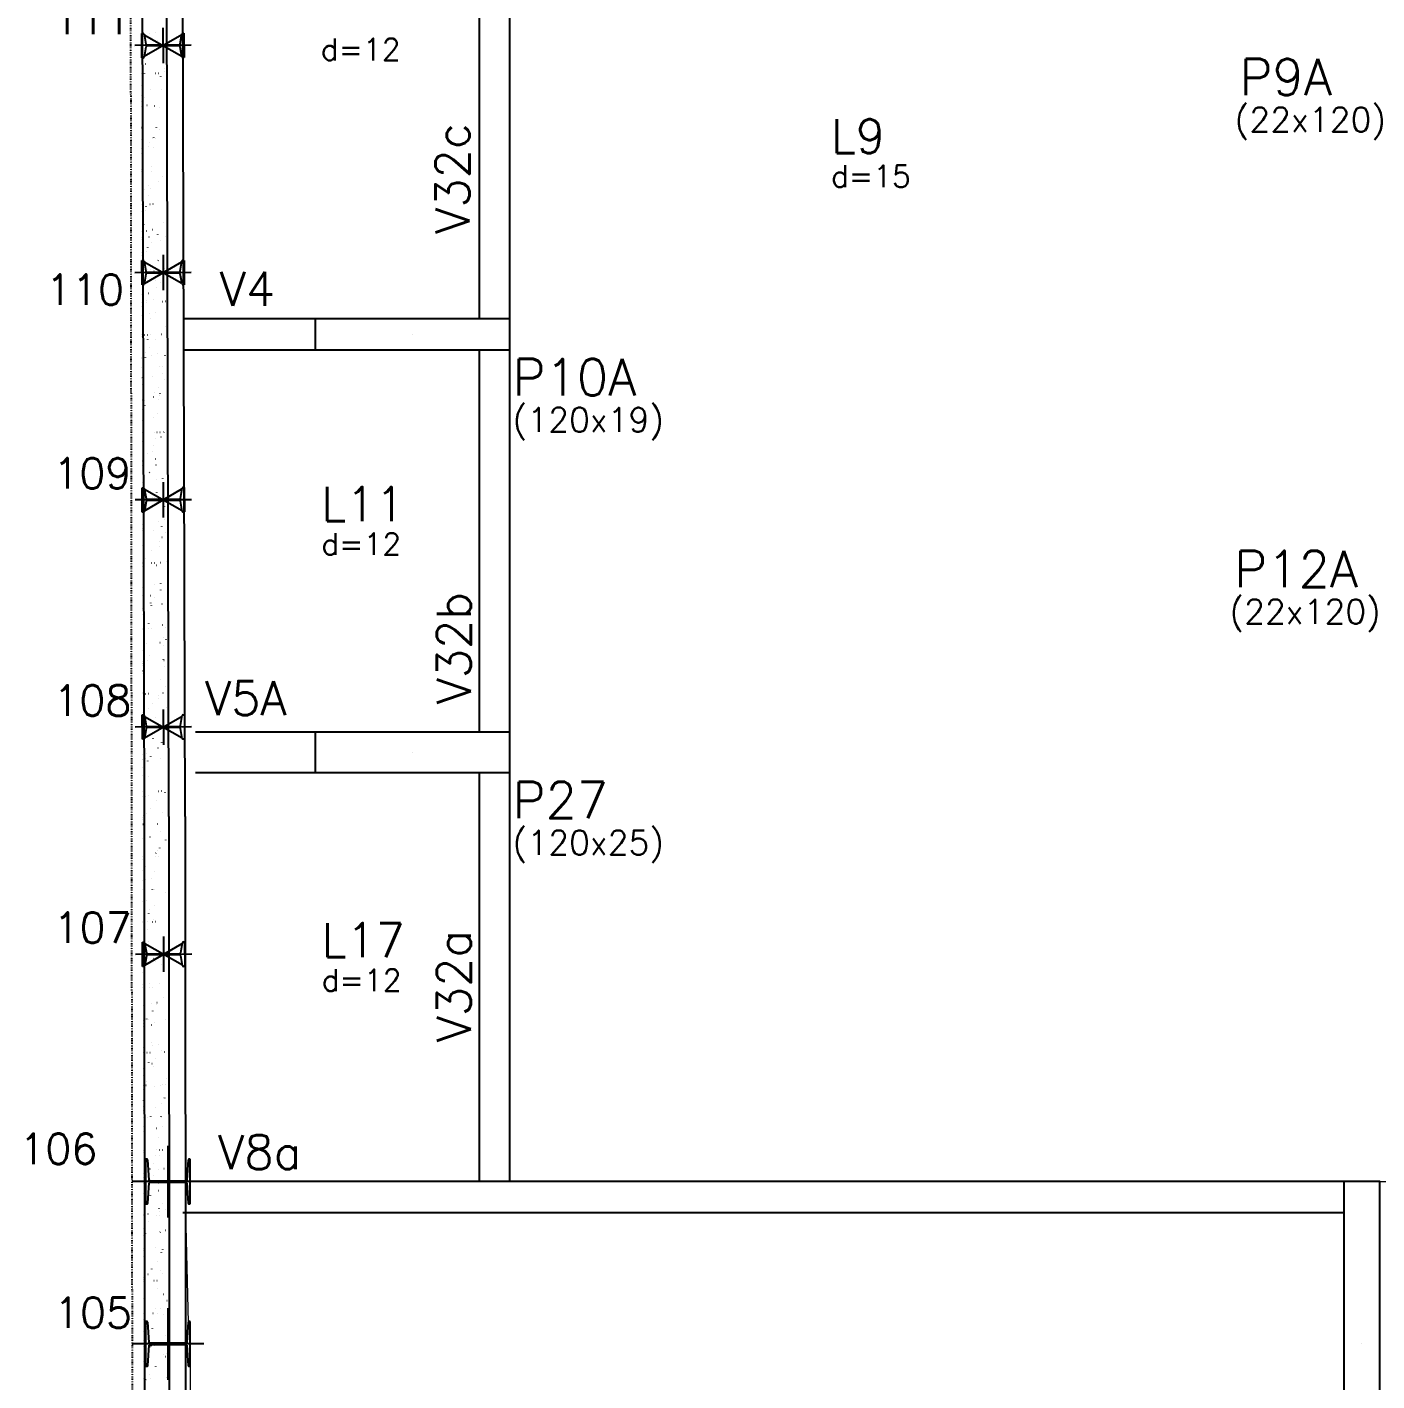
# Model space of a CAD drawing. Extents: x -40810 to 33675, y -2018 to 21213.
# Drawn here: x 19129 to 19961, y 2615 to 3449 of the extents above; entities that cross this region are included whole.
import ezdxf

# ---------------------------------------------------------------- set-up
doc = ezdxf.new("R2010")
doc.units = 0
doc.linetypes.add('ESTILO_TQS_0003', pattern=[1.5, 0.5, -0.4, 0.1, -0.5])
doc.layers.get('0').update_dxf_attribs({"color": 1, "lineweight": 9})
for name, color, linetype in [('1', 5, 'Continuous'), ('10', 7, 'Continuous'), ('12', 3, 'Continuous'), ('13', 7, 'Continuous'), ('19', 5, 'Continuous'), ('24', 5, 'ESTILO_TQS_0003'), ('242', 3, 'Continuous'), ('3', 2, 'Continuous'), ('49', 20, 'Continuous'), ('51', 6, 'Continuous'), ('52', 21, 'Continuous'), ('8', 5, 'Continuous'), ('9', 3, 'Continuous')]:
    doc.layers.add(name, color=color, linetype=linetype)
doc.styles.get("Standard").update_dxf_attribs({"font": 'romans.shx', "width": 0.8})

# ---------------------------------------------------------------- blocks, each defined once
blk = doc.blocks.new('_H9EFD498501-010')
for p, q in [((193.055769, 3987.507344), (193.065558, 3987.581702)), ((196.75572, 3988.248421), (196.801377, 3988.307922)), ((187.945816, 3982.586301), (187.945816, 3982.586301)), ((187.948227, 3981.100839), (187.948227, 3981.100839)), ((187.948227, 3981.100839), (187.948227, 3981.100839)), ((187.948227, 3981.100839), (187.948227, 3981.100839)), ((188.982537, 3982.631566), (189.057466, 3982.634837)), ((194.358722, 3985.124592), (194.404379, 3985.184094)), ((197.824114, 3983.017597), (197.899042, 3983.020869)), ((187.955242, 3976.779414), (187.955242, 3976.779414)), ((188.103698, 3976.972886), (188.149356, 3977.032388)), ((191.464981, 3975.424109), (191.47477, 3975.498468)), ((187.969144, 3968.214918), (187.969144, 3968.214918)), ((187.978448, 3962.483591), (187.978448, 3962.483591)), ((187.978448, 3962.483591), (187.978448, 3962.483591)), ((187.978448, 3962.483591), (187.978448, 3962.483591)), ((189.800772, 3962.783187), (189.810561, 3962.857546)), ((190.26811, 3968.724587), (190.341333, 3968.74082)), ((196.651661, 3962.862272), (196.726589, 3962.865544)), ((198.524876, 3962.944058), (198.599805, 3962.94733)), ((202.01758, 3965.539656), (202.027369, 3965.614014)), ((202.336752, 3963.896073), (202.382409, 3963.955574)), ((187.990061, 3955.328998), (187.990061, 3955.328998)), ((187.990061, 3955.328998), (187.990061, 3955.328998)), ((187.990061, 3955.328998), (187.990061, 3955.328998)), ((199.939753, 3960.772244), (199.985411, 3960.831746)), ((188.000162, 3949.106199), (188.000162, 3949.106199)), ((188.000162, 3949.106199), (188.000162, 3949.106199)), ((188.000162, 3949.106199), (188.000162, 3949.106199)), ((188.312773, 3951.480716), (188.322563, 3951.555074)), ((189.940847, 3947.741415), (189.986504, 3947.800917)), ((193.68473, 3952.620538), (193.730387, 3952.68004)), ((200.353371, 3952.898734), (200.36316, 3952.973092)), ((188.00647, 3945.220486), (188.00647, 3945.220486)), ((188.00647, 3945.220486), (188.00647, 3945.220486)), ((188.00647, 3945.220486), (188.00647, 3945.220486)), ((188.010978, 3942.443077), (188.010978, 3942.443077)), ((188.011079, 3942.380881), (188.011079, 3942.380881)), ((188.011079, 3942.380881), (188.011079, 3942.380881)), ((191.345995, 3943.182433), (191.419217, 3943.198666)), ((196.078637, 3942.733119), (196.153565, 3942.73639)), ((198.865372, 3941.596263), (198.875162, 3941.670621)), ((188.031895, 3929.557157), (188.031895, 3929.557157)), ((188.031895, 3929.557157), (188.031895, 3929.557157)), ((188.040771, 3929.559125), (188.113993, 3929.575358)), ((197.274584, 3929.513028), (197.284374, 3929.587387)), ((188.04371, 3922.278171), (188.04371, 3922.278171)), ((188.04371, 3922.278171), (188.04371, 3922.278171)), ((188.04371, 3922.278171), (188.04371, 3922.278171)), ((194.906184, 3922.577794), (194.981112, 3922.581065)), ((195.521878, 3923.389067), (195.567535, 3923.448569)), ((196.779399, 3922.65958), (196.854328, 3922.662851)), ((199.265761, 3928.268191), (199.311418, 3928.327692)), ((188.052812, 3916.671236), (188.052812, 3916.671236)), ((188.052812, 3916.671236), (188.052812, 3916.671236)), ((188.052812, 3916.671236), (188.052812, 3916.671236)), ((188.057697, 3913.661557), (188.057697, 3913.661557)), ((188.057697, 3913.661557), (188.057697, 3913.661557)), ((188.762769, 3916.82863), (188.835991, 3916.844863)), ((192.423879, 3917.640278), (192.497101, 3917.656511)), ((193.12488, 3920.265239), (193.170537, 3920.32474)), ((195.610375, 3916.872106), (195.620165, 3916.946465)), ((189.118655, 3904.01697), (189.191878, 3904.033203)), ((194.122377, 3905.569635), (194.132166, 3905.643993)), ((188.073729, 3903.785316), (188.073729, 3903.785316)), ((188.073729, 3903.785316), (188.073729, 3903.785316)), ((188.076342, 3902.175462), (188.076342, 3902.175462)), ((188.076342, 3902.175462), (188.076342, 3902.175462)), ((194.33316, 3902.44864), (194.408088, 3902.451912)), ((198.705912, 3895.912891), (198.751569, 3895.972392)), ((201.10291, 3899.03672), (201.148567, 3899.096221)), ((188.094645, 3890.899395), (188.094645, 3890.899395)), ((188.094645, 3890.899395), (188.094645, 3890.899395)), ((188.094645, 3890.899395), (188.094645, 3890.899395)), ((189.840653, 3891.286476), (189.913875, 3891.302709)), ((192.450888, 3887.761185), (192.496545, 3887.820687)), ((192.531589, 3893.486401), (192.541378, 3893.560759)), ((193.501763, 3892.098124), (193.574985, 3892.114357)), ((188.108925, 3882.102629), (188.108925, 3882.102629)), ((188.108925, 3882.102629), (188.108925, 3882.102629)), ((188.108925, 3882.102629), (188.108925, 3882.102629)), ((188.108973, 3882.072752), (188.108973, 3882.072752)), ((188.108973, 3882.072752), (188.108973, 3882.072752)), ((188.108973, 3882.072752), (188.108973, 3882.072752)), ((188.707005, 3882.882062), (188.752662, 3882.941564)), ((190.86738, 3880.845479), (190.877169, 3880.919837)), ((193.160707, 3882.293315), (193.235635, 3882.296586)), ((195.033922, 3882.375101), (195.108851, 3882.378373)), ((188.115562, 3878.013475), (188.115562, 3878.013475)), ((188.115562, 3878.013475), (188.115562, 3878.013475)), ((190.196539, 3878.474816), (190.269762, 3878.491049)), ((201.419979, 3870.961025), (201.429768, 3871.035384)), ((188.136479, 3865.127554), (188.136479, 3865.127554)), ((188.136479, 3865.127554), (188.136479, 3865.127554)), ((188.136479, 3865.127554), (188.136479, 3865.127554)), ((189.379381, 3869.543007), (189.389171, 3869.617366)), ((190.918537, 3865.744321), (190.991759, 3865.760554)), ((194.579647, 3866.55597), (194.652869, 3866.572203)), ((198.031919, 3863.408837), (198.077576, 3863.468339)), ((202.703046, 3862.605808), (202.777975, 3862.609079)), ((188.141605, 3861.970042), (188.141605, 3861.970042)), ((188.141605, 3861.970042), (188.141605, 3861.970042)), ((188.144537, 3860.163435), (188.144537, 3860.163435)), ((188.144537, 3860.163435), (188.144537, 3860.163435)), ((188.144537, 3860.163435), (188.144537, 3860.163435)), ((191.891038, 3855.405885), (191.936695, 3855.465387)), ((192.587683, 3862.164162), (192.662611, 3862.167433)), ((194.288036, 3858.529714), (194.333694, 3858.589216)), ((199.93198, 3859.658554), (199.94177, 3859.732912)), ((188.157396, 3852.241634), (188.157396, 3852.241634)), ((188.157396, 3852.241634), (188.157396, 3852.241634)), ((188.160152, 3850.5437), (188.160152, 3850.5437)), ((188.160152, 3850.5437), (188.160152, 3850.5437)), ((191.274424, 3852.932662), (191.347646, 3852.948895)), ((198.341192, 3847.57532), (198.350982, 3847.649678)), ((188.174236, 3841.867332), (188.174236, 3841.867332)), ((188.174236, 3841.867332), (188.174236, 3841.867332)), ((188.174236, 3841.867332), (188.174236, 3841.867332)), ((188.178313, 3839.355713), (188.178313, 3839.355713)), ((188.178313, 3839.355713), (188.178313, 3839.355713)), ((188.178313, 3839.355713), (188.178313, 3839.355713)), ((191.41523, 3842.008836), (191.490158, 3842.012108)), ((191.996421, 3840.202167), (192.069643, 3840.2184)), ((193.288445, 3842.090623), (193.363374, 3842.093894)), ((195.657531, 3841.013816), (195.730753, 3841.030049)), ((202.130022, 3842.476654), (202.204951, 3842.479926)), ((196.676983, 3834.934398), (196.686773, 3835.008756)), ((197.47207, 3831.053537), (197.517727, 3831.113039)), ((199.869068, 3834.177366), (199.914725, 3834.236868)), ((188.19923, 3826.469792), (188.19923, 3826.469792)), ((188.19923, 3826.469792), (188.19923, 3826.469792)), ((188.206867, 3821.764622), (188.206867, 3821.764622)), ((188.206867, 3821.764622), (188.206867, 3821.764622)), ((190.842206, 3821.879683), (190.917134, 3821.882954)), ((191.217046, 3822.901832), (191.262703, 3822.961333)), ((192.352308, 3827.390508), (192.42553, 3827.406741)), ((195.188985, 3823.631926), (195.198774, 3823.706285)), ((200.957569, 3822.321329), (201.032498, 3822.324601)), ((202.830784, 3822.403116), (202.905713, 3822.406387)), ((188.21138, 3818.984771), (188.21138, 3818.984771)), ((188.220147, 3813.583872), (188.220147, 3813.583872)), ((188.220147, 3813.583872), (188.220147, 3813.583872)), ((188.220147, 3813.583872), (188.220147, 3813.583872)), ((193.074305, 3814.660013), (193.147528, 3814.676246)), ((196.735415, 3815.471662), (196.808638, 3815.487895)), ((193.598197, 3811.548692), (193.607986, 3811.62305)), ((203.053101, 3806.701189), (203.05687, 3806.706102)), ((188.239499, 3801.661912), (188.239499, 3801.661912)), ((188.239499, 3801.661912), (188.239499, 3801.661912)), ((188.239499, 3801.661912), (188.239499, 3801.661912)), ((188.241063, 3800.697951), (188.241063, 3800.697951)), ((188.241063, 3800.697951), (188.241063, 3800.697951)), ((189.669753, 3801.724358), (189.744681, 3801.727629)), ((191.542968, 3801.806144), (191.617897, 3801.809416)), ((191.933988, 3798.90777), (191.943777, 3798.982128)), ((193.430192, 3801.848353), (193.503414, 3801.864586)), ((196.798077, 3798.549484), (196.843734, 3798.608985)), ((200.384545, 3802.192176), (200.459474, 3802.195447)), ((188.26198, 3787.812031), (188.26198, 3787.812031)), ((188.26198, 3787.812031), (188.26198, 3787.812031)), ((188.26198, 3787.812031), (188.26198, 3787.812031)), ((188.262607, 3787.425843), (188.262607, 3787.425843)), ((188.262607, 3787.425843), (188.262607, 3787.425843)), ((190.445989, 3787.605299), (190.455779, 3787.679657)), ((190.657196, 3790.546532), (190.702853, 3790.606034)), ((193.054194, 3793.670361), (193.099852, 3793.729862)), ((194.15219, 3789.117859), (194.225412, 3789.134092)), ((197.8133, 3789.929507), (197.886522, 3789.94574)), ((202.486587, 3789.023317), (202.496376, 3789.097675)), ((188.27213, 3781.559202), (188.27213, 3781.559202)), ((188.27213, 3781.559202), (188.27213, 3781.559202)), ((189.096729, 3781.595204), (189.171657, 3781.598476)), ((199.212092, 3782.036851), (199.287021, 3782.040122)), ((201.085307, 3782.118637), (201.160236, 3782.121909)), ((188.282897, 3774.92611), (188.282897, 3774.92611)), ((188.282897, 3774.92611), (188.282897, 3774.92611)), ((188.288912, 3771.220671), (188.288912, 3771.220671)), ((188.288912, 3771.220671), (188.288912, 3771.220671)), ((188.855201, 3775.522064), (188.864991, 3775.596423)), ((194.508076, 3776.306199), (194.581298, 3776.322432)), ((200.998588, 3777.720845), (201.008377, 3777.795204)), ((202.379109, 3774.197136), (202.424766, 3774.256637)), ((195.230074, 3763.575705), (195.303296, 3763.591938)), ((196.238228, 3766.194184), (196.283885, 3766.253686)), ((198.635226, 3769.318013), (198.680883, 3769.377514)), ((198.891184, 3764.387353), (198.964406, 3764.403586)), ((199.4078, 3765.637611), (199.417589, 3765.711969)), ((188.303814, 3762.04019), (188.303814, 3762.04019)), ((188.303814, 3762.04019), (188.303814, 3762.04019)), ((188.303814, 3762.04019), (188.303814, 3762.04019)), ((188.304762, 3761.456492), (188.304762, 3761.456492)), ((188.313835, 3755.866914), (188.313835, 3755.866914)), ((189.797491, 3761.521666), (189.87242, 3761.524937)), ((189.983204, 3758.042478), (190.028861, 3758.10198)), ((198.639068, 3761.907697), (198.713996, 3761.910969)), ((188.324731, 3749.154269), (188.324731, 3749.154269)), ((188.324731, 3749.154269), (188.324731, 3749.154269)), ((195.58596, 3750.764045), (195.659182, 3750.780278)), ((197.743591, 3752.996689), (197.753381, 3753.071047)), ((188.337393, 3741.353782), (188.337393, 3741.353782)), ((188.337393, 3741.353782), (188.337393, 3741.353782)), ((188.337393, 3741.353782), (188.337393, 3741.353782)), ((196.255592, 3741.694218), (196.265382, 3741.768576)), ((196.307958, 3738.03355), (196.38118, 3738.049783)), ((197.466615, 3741.752372), (197.541543, 3741.755644)), ((199.33983, 3741.834159), (199.414759, 3741.83743)), ((199.969068, 3738.845199), (200.04229, 3738.861432)), ((201.819259, 3741.841836), (201.864916, 3741.901338)), ((188.345648, 3736.268349), (188.345648, 3736.268349)), ((188.345648, 3736.268349), (188.345648, 3736.268349)), ((188.345648, 3736.268349), (188.345648, 3736.268349)), ((191.820353, 3728.811007), (191.86601, 3728.870509)), ((194.664804, 3729.610983), (194.674594, 3729.685342)), ((195.564235, 3733.690131), (195.609892, 3733.749632)), ((188.365062, 3724.307986), (188.365062, 3724.307986)), ((188.365062, 3724.307986), (188.365062, 3724.307986)), ((188.366565, 3723.382428), (188.366565, 3723.382428)), ((188.366565, 3723.382428), (188.366565, 3723.382428)), ((188.370024, 3721.251072), (188.370024, 3721.251072)), ((188.370024, 3721.251072), (188.370024, 3721.251072)), ((189.423354, 3725.687179), (189.469012, 3725.74668)), ((196.663844, 3725.221891), (196.737067, 3725.238124)), ((196.893591, 3721.623219), (196.968519, 3721.62649)), ((193.000596, 3716.970061), (193.010385, 3717.04442)), ((197.385842, 3712.491396), (197.459064, 3712.507629)), ((201.046952, 3713.303045), (201.120174, 3713.319278)), ((188.387482, 3710.496508), (188.387482, 3710.496508)), ((188.387482, 3710.496508), (188.387482, 3710.496508)), ((188.387482, 3710.496508), (188.387482, 3710.496508)), ((191.512597, 3705.66759), (191.522386, 3705.741948)), ((197.401384, 3704.458659), (197.447041, 3704.518161)), ((201.145267, 3709.337783), (201.190924, 3709.397284)), ((188.402656, 3701.148362), (188.402656, 3701.148362)), ((188.402656, 3701.148362), (188.402656, 3701.148362)), ((188.402656, 3701.148362), (188.402656, 3701.148362)), ((188.408398, 3697.610587), (188.408398, 3697.610587)), ((188.408398, 3697.610587), (188.408398, 3697.610587)), ((195.004386, 3701.334831), (195.050043, 3701.394332)), ((195.721138, 3701.467894), (195.796066, 3701.471165)), ((197.594353, 3701.54968), (197.669282, 3701.552952)), ((197.741729, 3699.679737), (197.814951, 3699.69597)), ((202.065196, 3695.783136), (202.074985, 3695.857495)), ((188.41629, 3692.749057), (188.41629, 3692.749057)), ((188.749362, 3693.183125), (188.795019, 3693.242627)), ((189.921809, 3693.584356), (189.931598, 3693.658714)), ((202.124836, 3687.760891), (202.198058, 3687.777123)), ((188.429315, 3684.724667), (188.429315, 3684.724667)), ((188.429315, 3684.724667), (188.429315, 3684.724667)), ((188.429315, 3684.724667), (188.429315, 3684.724667)), ((188.433287, 3682.277908), (188.433287, 3682.277908)), ((188.433287, 3682.277908), (188.433287, 3682.277908)), ((188.435287, 3681.045652), (188.435287, 3681.045652)), ((188.435287, 3681.045652), (188.435287, 3681.045652)), ((195.148114, 3681.33874), (195.223042, 3681.342012)), ((198.463726, 3686.949242), (198.536948, 3686.965475)), ((200.474408, 3683.699902), (200.484197, 3683.774261)), ((202.982415, 3680.106312), (203.028072, 3680.165813)), ((188.450232, 3671.838746), (188.450232, 3671.838746)), ((188.450232, 3671.838746), (188.450232, 3671.838746)), ((198.810199, 3671.05898), (198.819988, 3671.133339)), ((198.819613, 3674.137582), (198.892835, 3674.153815)), ((200.585417, 3676.982483), (200.631074, 3677.041984)), ((190.586511, 3663.951654), (190.632168, 3664.011156)), ((194.330393, 3668.830777), (194.37605, 3668.890279)), ((203.20272, 3662.218736), (203.25298, 3662.229879)), ((188.467517, 3661.190128), (188.467517, 3661.190128)), ((188.467517, 3661.190128), (188.467517, 3661.190128)), ((188.467517, 3661.190128), (188.467517, 3661.190128)), ((188.467919, 3660.942942), (188.467919, 3660.942942)), ((188.467919, 3660.942942), (188.467919, 3660.942942)), ((188.467919, 3660.942942), (188.467919, 3660.942942)), ((188.471149, 3658.952826), (188.471149, 3658.952826)), ((188.471149, 3658.952826), (188.471149, 3658.952826)), ((188.471149, 3658.952826), (188.471149, 3658.952826)), ((193.975661, 3661.183415), (194.050589, 3661.186687)), ((195.848876, 3661.265202), (195.923805, 3661.268473)), ((197.3222, 3659.756509), (197.33199, 3659.830867)), ((199.54161, 3661.407088), (199.614832, 3661.423321)), ((188.492066, 3646.066905), (188.492066, 3646.066905)), ((188.492066, 3646.066905), (188.492066, 3646.066905)), ((195.731412, 3647.673275), (195.741202, 3647.747633)), ((199.897497, 3648.595428), (199.970719, 3648.611661)), ((188.50055, 3640.840232), (188.50055, 3640.840232)), ((188.50055, 3640.840232), (188.50055, 3640.840232)), ((193.402637, 3641.054262), (193.477565, 3641.057533)), ((196.167542, 3639.599306), (196.213199, 3639.658808)), ((199.911425, 3644.478429), (199.957082, 3644.537931)), ((188.512983, 3633.180984), (188.512983, 3633.180984)), ((188.512983, 3633.180984), (188.512983, 3633.180984)), ((188.512983, 3633.180984), (188.512983, 3633.180984)), ((188.518745, 3629.6312), (188.518745, 3629.6312)), ((188.518745, 3629.6312), (188.518745, 3629.6312)), ((193.770544, 3636.475477), (193.816201, 3636.534979)), ((194.067203, 3635.032353), (194.076993, 3635.106711)), ((200.619494, 3635.864934), (200.692717, 3635.881167)), ((188.533181, 3620.737522), (188.533181, 3620.737522)), ((188.533181, 3620.737522), (188.533181, 3620.737522)), ((188.533181, 3620.737522), (188.533181, 3620.737522)), ((192.230184, 3620.898937), (192.305112, 3620.902208)), ((192.579205, 3623.729881), (192.588994, 3623.80424)), ((194.103399, 3620.980723), (194.178328, 3620.983994)), ((200.975381, 3623.053274), (201.048603, 3623.069507)), ((202.944976, 3621.366755), (203.019905, 3621.370026)), ((188.5339, 3620.295064), (188.5339, 3620.295064)), ((188.5339, 3620.295064), (188.5339, 3620.295064)), ((199.351575, 3612.123129), (199.397232, 3612.182631)), ((201.748573, 3615.246958), (201.79423, 3615.30646)), ((203.131804, 3613.845428), (203.141593, 3613.919786)), ((188.554816, 3607.409143), (188.554816, 3607.409143)), ((188.554816, 3607.409143), (188.554816, 3607.409143)), ((188.554816, 3607.409143), (188.554816, 3607.409143)), ((190.988417, 3611.646647), (190.998206, 3611.721005)), ((193.096551, 3603.971424), (193.142209, 3604.030925)), ((201.697379, 3610.322779), (201.770601, 3610.339012)), ((188.565813, 3600.634812), (188.565813, 3600.634812)), ((188.565813, 3600.634812), (188.565813, 3600.634812)), ((188.569972, 3598.072271), (188.569972, 3598.072271)), ((188.569972, 3598.072271), (188.569972, 3598.072271)), ((188.569972, 3598.072271), (188.569972, 3598.072271)), ((189.324208, 3599.005725), (189.333997, 3599.080083)), ((189.352669, 3599.092301), (189.398326, 3599.151802)), ((191.65716, 3600.769783), (191.732088, 3600.773055)), ((201.541016, 3601.762194), (201.550805, 3601.836552)), ((201.772523, 3601.211429), (201.847452, 3601.214701)), ((202.053265, 3597.51112), (202.126487, 3597.527353)), ((188.575733, 3594.523223), (188.575733, 3594.523223)), ((188.577662, 3593.335144), (188.577662, 3593.335144)), ((188.873269, 3594.589185), (188.946491, 3594.605418)), ((199.876807, 3589.121272), (199.886596, 3589.19563)), ((188.59665, 3581.637302), (188.59665, 3581.637302)), ((188.59665, 3581.637302), (188.59665, 3581.637302)), ((188.59665, 3581.637302), (188.59665, 3581.637302)), ((188.598444, 3580.532102), (188.598444, 3580.532102)), ((188.598444, 3580.532102), (188.598444, 3580.532102)), ((188.598444, 3580.532102), (188.598444, 3580.532102)), ((190.484707, 3580.614458), (190.559635, 3580.61773)), ((192.357922, 3580.696244), (192.432851, 3580.699516)), ((198.677583, 3579.619076), (198.72324, 3579.678577)), ((201.199499, 3581.082276), (201.274428, 3581.085547)), ((202.775263, 3584.780625), (202.848485, 3584.796858)), ((192.536702, 3571.616124), (192.582359, 3571.675626)), ((194.9337, 3574.739953), (194.979357, 3574.799454)), ((198.388808, 3577.8188), (198.398598, 3577.893158)), ((203.131149, 3571.968966), (203.204372, 3571.985199)), ((188.617567, 3568.751382), (188.617567, 3568.751382)), ((188.6212, 3566.513342), (188.6212, 3566.513342)), ((188.6212, 3566.513342), (188.6212, 3566.513342)), ((189.951153, 3569.047031), (190.024375, 3569.063264)), ((196.79802, 3565.735566), (196.80781, 3565.809924)), ((188.631075, 3560.429392), (188.631075, 3560.429392)), ((188.631075, 3560.429392), (188.631075, 3560.429392)), ((188.638484, 3555.865461), (188.638484, 3555.865461)), ((188.638484, 3555.865461), (188.638484, 3555.865461)), ((188.638484, 3555.865461), (188.638484, 3555.865461)), ((189.911683, 3560.485305), (189.986611, 3560.488576)), ((200.027046, 3560.926951), (200.101975, 3560.930222)), ((201.900261, 3561.008737), (201.97519, 3561.012009)), ((195.133811, 3553.094644), (195.143601, 3553.169002)), ((198.117733, 3547.263776), (198.16339, 3547.323278)), ((200.514731, 3550.387605), (200.560388, 3550.447106)), ((188.659401, 3542.979541), (188.659401, 3542.979541)), ((188.663707, 3540.326682), (188.663707, 3540.326682)), ((188.663707, 3540.326682), (188.663707, 3540.326682)), ((188.663707, 3540.326682), (188.663707, 3540.326682)), ((188.73923, 3540.32998), (188.814158, 3540.333251)), ((190.612445, 3540.411766), (190.687374, 3540.415037)), ((191.029037, 3543.504877), (191.10226, 3543.52111)), ((191.862709, 3539.11207), (191.908367, 3539.171572)), ((193.645813, 3541.792172), (193.655602, 3541.866531)), ((199.454022, 3540.797798), (199.528951, 3540.801069)), ((188.672427, 3534.954414), (188.672427, 3534.954414)), ((188.680318, 3530.09362), (188.680318, 3530.09362)), ((188.680318, 3530.09362), (188.680318, 3530.09362)), ((188.680318, 3530.09362), (188.680318, 3530.09362)), ((192.055025, 3529.708938), (192.064814, 3529.783297)), ((198.281569, 3520.642472), (198.356498, 3520.645744)), ((200.154784, 3520.724259), (200.229713, 3520.72753)), ((188.696338, 3520.223972), (188.696338, 3520.223972)), ((188.696338, 3520.223972), (188.696338, 3520.223972)), ((188.696338, 3520.223972), (188.696338, 3520.223972)), ((188.701234, 3517.2077), (188.701234, 3517.2077)), ((190.390816, 3517.068016), (190.400605, 3517.142375)), ((192.106922, 3517.962722), (192.180144, 3517.978955)), ((197.443741, 3514.759723), (197.489398, 3514.819224)), ((202.607624, 3519.824485), (202.617413, 3519.898843)), ((188.722037, 3504.392381), (188.722037, 3504.392381)), ((188.722037, 3504.392381), (188.722037, 3504.392381)), ((188.722037, 3504.392381), (188.722037, 3504.392381)), ((188.722151, 3504.321779), (188.722151, 3504.321779)), ((188.722151, 3504.321779), (188.722151, 3504.321779)), ((188.801698, 3504.339414), (188.87492, 3504.355647)), ((188.902817, 3505.765545), (188.912607, 3505.839903)), ((191.30286, 3506.756771), (191.348517, 3506.816272)), ((193.699858, 3509.880599), (193.745515, 3509.940101)), ((200.943415, 3507.183563), (200.953204, 3507.257921)), ((188.723655, 3503.395485), (188.723655, 3503.395485)), ((188.723655, 3503.395485), (188.723655, 3503.395485)), ((188.72897, 3500.121262), (188.72897, 3500.121262)), ((188.866968, 3500.127287), (188.941897, 3500.130559)), ((197.708545, 3500.513319), (197.783473, 3500.51659)), ((199.455416, 3495.881091), (199.465206, 3495.95545)), ((188.743068, 3491.435859), (188.743068, 3491.435859)), ((188.743068, 3491.435859), (188.743068, 3491.435859)), ((188.743068, 3491.435859), (188.743068, 3491.435859)), ((189.523696, 3491.60892), (189.596918, 3491.625153)), ((193.184806, 3492.420568), (193.258028, 3492.436801)), ((203.024772, 3490.407375), (203.070429, 3490.466876)), ((188.761601, 3480.018552), (188.761601, 3480.018552)), ((188.761601, 3480.018552), (188.761601, 3480.018552)), ((188.761601, 3480.018552), (188.761601, 3480.018552)), ((189.879582, 3478.79726), (189.952804, 3478.813493)), ((196.536092, 3480.357994), (196.61102, 3480.361265)), ((196.883891, 3482.404423), (196.929548, 3482.463924)), ((197.864628, 3483.797857), (197.874418, 3483.872215)), ((198.409307, 3480.43978), (198.484236, 3480.443052)), ((199.280889, 3485.528252), (199.326546, 3485.587753)), ((188.763985, 3478.549938), (188.763985, 3478.549938)), ((188.763985, 3478.549938), (188.763985, 3478.549938)), ((188.774882, 3471.836557), (188.774882, 3471.836557)), ((190.628868, 3474.252717), (190.674525, 3474.312219)), ((196.200419, 3471.156935), (196.210209, 3471.231294)), ((188.784902, 3465.664018), (188.784902, 3465.664018)), ((188.784902, 3465.664018), (188.784902, 3465.664018)), ((188.784902, 3465.664018), (188.784902, 3465.664018)), ((190.60158, 3466.066765), (190.674802, 3466.082998)), ((194.26269, 3466.878414), (194.335912, 3466.894647)), ((188.794232, 3459.915842), (188.794232, 3459.915842)), ((188.794232, 3459.915842), (188.794232, 3459.915842)), ((194.712421, 3459.854464), (194.72221, 3459.928822)), ((195.963068, 3460.22884), (196.037996, 3460.232112)), ((202.464923, 3458.052075), (202.51058, 3458.111576)), ((188.805819, 3452.778097), (188.805819, 3452.778097)), ((188.805819, 3452.778097), (188.805819, 3452.778097)), ((190.957466, 3453.255106), (191.030689, 3453.271339)), ((193.121633, 3447.771229), (193.131422, 3447.845588)), ((196.209899, 3449.900369), (196.255556, 3449.959871)), ((188.82611, 3440.277628), (188.82611, 3440.277628)), ((188.82611, 3440.277628), (188.82611, 3440.277628)), ((188.826736, 3439.892177), (188.826736, 3439.892177)), ((188.826736, 3439.892177), (188.826736, 3439.892177)), ((188.826736, 3439.892177), (188.826736, 3439.892177)), ((188.826864, 3439.813132), (188.826864, 3439.813132)), ((188.826864, 3439.813132), (188.826864, 3439.813132)), ((188.826864, 3439.813132), (188.826864, 3439.813132)), ((190.069018, 3441.897417), (190.114675, 3441.956919)), ((191.679464, 3440.524611), (191.752686, 3440.540844)), ((192.466016, 3445.021246), (192.511673, 3445.080748)), ((194.790615, 3440.073515), (194.865543, 3440.076787)), ((195.340574, 3441.33626), (195.413796, 3441.352493)), ((196.66383, 3440.155302), (196.738759, 3440.158573)), ((191.457424, 3435.130308), (191.467213, 3435.204666)), ((188.847652, 3427.006256), (188.847652, 3427.006256)), ((188.847652, 3427.006256), (188.847652, 3427.006256)), ((189.969425, 3423.827836), (189.979214, 3423.902194)), ((192.035351, 3427.712952), (192.108573, 3427.729185)), ((198.047047, 3420.668898), (198.092705, 3420.7284)), ((201.79093, 3425.548021), (201.836587, 3425.607523)), ((202.010022, 3425.245854), (202.019812, 3425.320212)), ((188.859495, 3419.710422), (188.859495, 3419.710422)), ((188.859495, 3419.710422), (188.859495, 3419.710422)), ((188.866412, 3415.449617), (188.866412, 3415.449617)), ((188.866412, 3415.449617), (188.866412, 3415.449617)), ((188.866412, 3415.449617), (188.866412, 3415.449617)), ((188.868569, 3414.120335), (188.868569, 3414.120335)), ((188.868569, 3414.120335), (188.868569, 3414.120335)), ((188.868569, 3414.120335), (188.868569, 3414.120335)), ((192.757348, 3414.982457), (192.83057, 3414.99869)), ((194.217591, 3419.944362), (194.292519, 3419.947633)), ((195.650049, 3417.545069), (195.695706, 3417.604571)), ((196.418458, 3415.794106), (196.49168, 3415.810338)), ((200.522024, 3413.943383), (200.531813, 3414.017741)), ((188.877337, 3408.718699), (188.877337, 3408.718699)), ((189.395026, 3409.393364), (189.440683, 3409.452865)), ((188.889486, 3401.234415), (188.889486, 3401.234415)), ((188.889486, 3401.234415), (188.889486, 3401.234415)), ((188.892127, 3399.607712), (188.892127, 3399.607712)), ((188.892127, 3399.607712), (188.892127, 3399.607712)), ((188.892127, 3399.607712), (188.892127, 3399.607712)), ((193.045138, 3399.789037), (193.120066, 3399.792308)), ((193.113235, 3402.170797), (193.186457, 3402.18703)), ((194.918353, 3399.870823), (194.993282, 3399.874095)), ((198.931236, 3401.860148), (198.941025, 3401.934507)), ((188.910403, 3388.348494), (188.910403, 3388.348494)), ((188.910403, 3388.348494), (188.910403, 3388.348494)), ((188.910403, 3388.348494), (188.910403, 3388.348494)), ((193.835232, 3389.440303), (193.908454, 3389.456536)), ((197.267027, 3389.219226), (197.276816, 3389.293585)), ((197.496342, 3390.251951), (197.569565, 3390.268184)), ((201.231081, 3393.192721), (201.276738, 3393.252223)), ((188.924758, 3379.505002), (188.924758, 3379.505002)), ((188.924758, 3379.505002), (188.924758, 3379.505002)), ((191.232174, 3380.161893), (191.277831, 3380.221394)), ((192.472114, 3379.659883), (192.547042, 3379.663155)), ((194.976057, 3385.041016), (195.021714, 3385.100517)), ((202.587477, 3380.10153), (202.662406, 3380.104801)), ((188.928565, 3377.159771), (188.928565, 3377.159771)), ((188.928565, 3377.159771), (188.928565, 3377.159771)), ((188.928565, 3377.159771), (188.928565, 3377.159771)), ((188.93132, 3375.462574), (188.93132, 3375.462574)), ((188.93132, 3375.462574), (188.93132, 3375.462574)), ((194.191119, 3376.628643), (194.264341, 3376.644876)), ((195.779028, 3377.916755), (195.788818, 3377.991113)), ((188.952237, 3362.576653), (188.952237, 3362.576653)), ((188.952237, 3362.576653), (188.952237, 3362.576653)), ((188.952237, 3362.576653), (188.952237, 3362.576653)), ((194.18824, 3365.833521), (194.19803, 3365.907879)), ((194.913116, 3363.898149), (194.986339, 3363.914382)), ((198.574226, 3364.709797), (198.647449, 3364.72603)), ((188.957389, 3359.402293), (188.957389, 3359.402293)), ((188.957389, 3359.402293), (188.957389, 3359.402293)), ((188.957389, 3359.402293), (188.957389, 3359.402293)), ((191.299661, 3359.504558), (191.374589, 3359.50783)), ((193.172876, 3359.586345), (193.247805, 3359.589616)), ((196.813205, 3355.809545), (196.858863, 3355.869046)), ((200.557088, 3360.688668), (200.602745, 3360.748169)), ((202.014453, 3359.972376), (202.089382, 3359.975648)), ((188.973154, 3349.690733), (188.973154, 3349.690733)), ((188.973154, 3349.690733), (188.973154, 3349.690733)), ((188.979792, 3345.600842), (188.979792, 3345.600842)), ((188.979792, 3345.600842), (188.979792, 3345.600842)), ((192.524031, 3353.192599), (192.533821, 3353.266957)), ((194.416207, 3352.685716), (194.461864, 3352.745218)), ((195.269003, 3351.086489), (195.342225, 3351.102722)), ((188.990021, 3339.299583), (188.990021, 3339.299583)), ((188.990021, 3339.299583), (188.990021, 3339.299583)), ((188.99407, 3336.804812), (188.99407, 3336.804812)), ((188.99407, 3336.804812), (188.99407, 3336.804812)), ((188.99407, 3336.804812), (188.99407, 3336.804812)), ((190.726637, 3339.375405), (190.801565, 3339.378676)), ((191.036033, 3341.890127), (191.045822, 3341.964486)), ((195.991001, 3338.355994), (196.064223, 3338.372227)), ((199.652111, 3339.167643), (199.725333, 3339.183876)), ((200.842, 3339.817051), (200.916929, 3339.820323)), ((202.715215, 3339.898837), (202.790144, 3339.902109)), ((203.07663, 3343.308145), (203.08642, 3343.382504)), ((189.445245, 3329.806893), (189.455034, 3329.881251)), ((201.588632, 3332.005674), (201.598421, 3332.080032)), ((202.394237, 3331.457197), (202.439894, 3331.516698)), ((189.010786, 3326.506853), (189.010786, 3326.506853)), ((189.010786, 3326.506853), (189.010786, 3326.506853)), ((189.014987, 3323.918892), (189.014987, 3323.918892)), ((189.014987, 3323.918892), (189.014987, 3323.918892)), ((193.742215, 3320.181663), (193.787872, 3320.241164)), ((196.346887, 3325.544335), (196.420109, 3325.560568)), ((199.997239, 3328.333368), (200.042896, 3328.39287)), ((189.022652, 3319.196873), (189.022652, 3319.196873)), ((189.022652, 3319.196873), (189.022652, 3319.196873)), ((189.022652, 3319.196873), (189.022652, 3319.196873)), ((189.03102, 3314.041914), (189.03102, 3314.041914)), ((189.03102, 3314.041914), (189.03102, 3314.041914)), ((189.03102, 3314.041914), (189.03102, 3314.041914)), ((189.554184, 3319.22008), (189.629112, 3319.223351)), ((189.998332, 3315.302539), (190.043989, 3315.362041)), ((191.427399, 3319.301866), (191.502328, 3319.305138)), ((197.068885, 3312.81384), (197.142107, 3312.830073)), ((199.997844, 3319.92244), (200.007633, 3319.996798)), ((200.268976, 3319.687898), (200.343905, 3319.691169)), ((200.729995, 3313.625489), (200.803217, 3313.641722)), ((189.035904, 3311.032971), (189.035904, 3311.032971)), ((189.035904, 3311.032971), (189.035904, 3311.032971)), ((189.035904, 3311.032971), (189.035904, 3311.032971)), ((198.333635, 3307.281518), (198.343424, 3307.355876)), ((189.055284, 3299.094163), (189.056088, 3299.094198)), ((189.055284, 3299.094163), (189.055284, 3299.094163)), ((189.055284, 3299.094163), (189.055284, 3299.094163)), ((189.056821, 3298.147051), (189.056821, 3298.147051)), ((189.056821, 3298.147051), (189.056821, 3298.147051)), ((196.845636, 3295.979046), (196.855426, 3296.053405)), ((197.424771, 3300.002181), (197.497994, 3300.018414)), ((199.096523, 3299.532573), (199.171452, 3299.535844)), ((199.323246, 3295.829315), (199.368903, 3295.888816)), ((200.969738, 3299.614359), (201.044667, 3299.61763)), ((193.182365, 3287.826363), (193.228023, 3287.885864)), ((195.579364, 3290.950191), (195.625021, 3291.009693)), ((198.146769, 3287.271686), (198.219991, 3287.287919)), ((201.807879, 3288.083334), (201.881101, 3288.099567)), ((189.077738, 3285.26113), (189.077738, 3285.26113)), ((189.077738, 3285.26113), (189.077738, 3285.26113)), ((189.077738, 3285.26113), (189.077738, 3285.26113)), ((189.082247, 3282.482985), (189.082247, 3282.482985)), ((189.082247, 3282.482985), (189.082247, 3282.482985)), ((189.087915, 3278.991453), (189.087915, 3278.991453)), ((189.681922, 3279.017388), (189.756851, 3279.020659)), ((195.254848, 3283.895812), (195.264638, 3283.97017)), ((198.523499, 3279.403419), (198.598427, 3279.406691)), ((189.098655, 3272.37521), (189.098655, 3272.37521)), ((189.098655, 3272.37521), (189.098655, 3272.37521)), ((193.590639, 3271.25489), (193.600429, 3271.329248)), ((198.502655, 3274.460026), (198.575878, 3274.476259)), ((198.763397, 3263.474015), (198.809054, 3263.533516)), ((199.224653, 3261.729532), (199.297875, 3261.745765)), ((201.160395, 3266.597844), (201.206052, 3266.657345)), ((202.885763, 3262.54118), (202.958985, 3262.557413)), ((189.119572, 3259.489289), (189.119572, 3259.489289)), ((189.119572, 3259.489289), (189.119572, 3259.489289)), ((189.119572, 3259.489289), (189.119572, 3259.489289)), ((189.120546, 3258.888743), (189.120546, 3258.888743)), ((189.120546, 3258.888743), (189.120546, 3258.888743)), ((189.120546, 3258.888743), (189.120546, 3258.888743)), ((192.102641, 3259.952419), (192.11243, 3260.026777)), ((192.508373, 3255.322309), (192.55403, 3255.381811)), ((197.351046, 3259.248094), (197.425975, 3259.251366)), ((199.224261, 3259.32988), (199.29919, 3259.333152)), ((189.133475, 3250.924056), (189.133475, 3250.924056)), ((189.140488, 3246.603369), (189.140488, 3246.603369)), ((189.140488, 3246.603369), (189.140488, 3246.603369)), ((190.511853, 3247.869184), (190.521642, 3247.943543)), ((199.58054, 3248.917872), (199.653762, 3248.934105)), ((202.65524, 3250.067965), (202.665029, 3250.142324)), ((189.153178, 3238.786033), (189.153178, 3238.786033)), ((189.153178, 3238.786033), (189.153178, 3238.786033)), ((189.155161, 3237.56409), (189.155161, 3237.56409)), ((189.155161, 3237.56409), (189.155161, 3237.56409)), ((196.778022, 3239.118941), (196.85295, 3239.122212)), ((201.064452, 3237.984731), (201.074241, 3238.059089)), ((189.161405, 3233.717448), (189.161405, 3233.717448)), ((189.161405, 3233.717448), (189.161405, 3233.717448)), ((189.161405, 3233.717448), (189.161405, 3233.717448)), ((198.089404, 3230.969961), (198.135062, 3231.029463)), ((200.302537, 3236.187377), (200.375759, 3236.20361)), ((189.182322, 3220.831527), (189.182322, 3220.831527)), ((189.182322, 3220.831527), (189.182322, 3220.831527)), ((191.948523, 3222.967009), (191.994181, 3223.026511)), ((194.345522, 3226.090838), (194.391179, 3226.15034)), ((199.400243, 3225.343809), (199.410032, 3225.418167)), ((200.658424, 3223.375718), (200.731646, 3223.391951)), ((189.184702, 3219.365128), (189.184702, 3219.365128)), ((189.184702, 3219.365128), (189.184702, 3219.365128)), ((189.185809, 3218.683323), (189.185809, 3218.683323)), ((189.185809, 3218.683323), (189.185809, 3218.683323)), ((189.185809, 3218.683323), (189.185809, 3218.683323)), ((195.605569, 3218.963616), (195.680497, 3218.966887)), ((197.478784, 3219.045402), (197.553713, 3219.048673)), ((197.912244, 3214.041338), (197.922034, 3214.115696)), ((189.203239, 3207.945607), (189.203239, 3207.945607)), ((189.203239, 3207.945607), (189.203239, 3207.945607)), ((189.203239, 3207.945607), (189.203239, 3207.945607)), ((201.380421, 3210.645223), (201.453644, 3210.661456)), ((203.670436, 3206.617613), (203.716093, 3206.677115)), ((189.218441, 3198.580613), (189.218441, 3198.580613)), ((189.218441, 3198.580613), (189.218441, 3198.580613)), ((189.224156, 3195.059686), (189.224156, 3195.059686)), ((189.224156, 3195.059686), (189.224156, 3195.059686)), ((195.032545, 3198.834462), (195.107473, 3198.837734)), ((196.321456, 3201.958103), (196.331246, 3202.032462)), ((197.529555, 3198.614661), (197.575212, 3198.674163)), ((199.926553, 3201.73849), (199.97221, 3201.797992)), ((201.736308, 3197.833564), (201.80953, 3197.849797)), ((189.23593, 3187.806199), (189.23593, 3187.806199)), ((191.274531, 3190.462956), (191.320188, 3190.522457)), ((194.657247, 3189.317181), (194.667037, 3189.39154)), ((189.245073, 3182.173766), (189.245073, 3182.173766)), ((189.245073, 3182.173766), (189.245073, 3182.173766)), ((189.245073, 3182.173766), (189.245073, 3182.173766)), ((189.251072, 3178.477903), (189.251072, 3178.477903)), ((189.251072, 3178.477903), (189.251072, 3178.477903)), ((189.251072, 3178.477903), (189.251072, 3178.477903)), ((193.860092, 3178.679137), (193.93502, 3178.682408)), ((195.733307, 3178.760923), (195.808236, 3178.764195)), ((202.458306, 3185.103069), (202.531528, 3185.119302)), ((193.169249, 3178.01471), (193.179038, 3178.089068)), ((202.814192, 3172.29141), (202.887414, 3172.307643)), ((203.110586, 3174.262313), (203.156243, 3174.321815)), ((189.26599, 3169.287845), (189.26599, 3169.287845)), ((189.634196, 3169.369475), (189.707418, 3169.385708)), ((191.578461, 3165.931476), (191.58825, 3166.005834)), ((196.855562, 3166.110608), (196.90122, 3166.170109)), ((203.721847, 3168.130257), (203.731637, 3168.204615)), ((189.283703, 3158.375193), (189.283703, 3158.375193)), ((189.283703, 3158.375193), (189.283703, 3158.375193)), ((190.714682, 3158.107656), (190.760339, 3158.167158)), ((193.11168, 3161.231485), (193.157337, 3161.290986)), ((193.287068, 3158.549984), (193.361996, 3158.553255)), ((203.402431, 3158.99163), (203.47736, 3158.994901)), ((203.53619, 3159.560915), (203.609412, 3159.577148))]:
    blk.add_line(p, q)

msp = doc.modelspace()

# ---------------------------------------------------------------- linework, layer by layer
at = {"linetype": 'Continuous', "ltscale": 30}
msp.add_lwpolyline([(19426.32, 3614.912), (19426.32, 3259.912), (19426.32, 3002.412), (19426.32, 2737.912), (19940.32, 2737.912), (19962.32, 2737.912), (20003.32, 2737.912), (20003.32, 3074.912), (20000.32, 3074.912), (20000.32, 3194.912), (20000.32, 3324.912), (20000.32, 3444.912), (20003.32, 3444.912), (20003.32, 3596.912)], dxfattribs=at)
for points in [[(19941.82, 2537.912), (19940.32, 2537.912), (19940.32, 2718.912), (19416.82, 2718.912), (19226.357, 2718.912), (19228.1, 2651.112, -0.414358), (19228.673, 2651.685), (19229.365, 2651.685), (19229.365, 2624.139), (19229.239, 2551.685), (19229.365, 2551.685), (19229.365, 2524.139), (19228.698, 2168.912), (19326.82, 2168.912), (19941.82, 2168.912)], [(19941.82, 2537.912), (19940.32, 2537.912), (19940.32, 2718.912), (19416.82, 2718.912), (19226.357, 2718.912), (19228.101, 2651.083, -0.4292045), (19228.673, 2651.685), (19229.365, 2651.685), (19229.365, 2624.139), (19229.239, 2551.685), (19229.365, 2551.685), (19229.365, 2524.139), (19228.698, 2168.912), (19326.82, 2168.912), (19941.82, 2168.912)]]:
    msp.add_lwpolyline(points, format="xyb", close=True, dxfattribs=at)
at = {"layer": '1'}
for points in [[(19426.32, 3259.912), (19426.32, 3614.912)], [(19407.32, 3605.412), (19407.32, 3269.412)], [(19306.32, 3269.412), (19224.862, 3269.412)], [(19426.32, 3002.412), (19426.32, 3259.912)], [(19224.882, 3250.412), (19324.32, 3250.412)], [(19407.32, 3250.412), (19407.32, 3014.912)], [(19306.32, 3014.912), (19232.637, 3014.912)], [(19426.32, 2737.912), (19426.32, 3002.412)], [(19232.657, 2989.912), (19324.32, 2989.912)], [(19407.32, 2989.912), (19407.32, 2737.912)], [(19407.32, 2737.912), (19224.725, 2737.912)], [(19940.32, 2737.912), (19407.32, 2737.912)], [(19224.725, 2718.912), (19416.82, 2718.912)], [(19416.82, 2718.912), (19940.32, 2718.912)]]:
    msp.add_lwpolyline(points, dxfattribs=at)
at = {"layer": '24'}
msp.add_line((19196.762, -121.768), (19192.68, 3538.914), dxfattribs=at)
at = {"layer": '242'}
for p, q in [((19366.32, 3259.912), (19366.32, 3259.912)), ((19366.32, 3002.412), (19366.32, 3002.412)), ((19951.32, 2637.912), (19951.32, 2637.912)), ((19213.126, 2631.412), (19213.126, 2631.412))]:
    msp.add_line(p, q, dxfattribs=at)
at = {"layer": '3'}
for points in [[(19306.32, 3250.412), (19426.32, 3250.412), (19426.32, 3269.412), (19306.32, 3269.412), (19306.32, 3250.412)], [(19306.32, 2989.912), (19426.32, 2989.912), (19426.32, 3014.912), (19306.32, 3014.912), (19306.32, 2989.912)], [(19940.32, 2537.912), (19962.32, 2537.912), (19962.32, 2737.912), (19940.32, 2737.912), (19940.32, 2537.912)]]:
    msp.add_lwpolyline(points, dxfattribs=at)
at = {"layer": '49'}
for p, q in [((19201.237, 2962.844), (19198.356, 4000.998)), ((19216.237, 2962.886), (19213.398, 3985.998)), ((19226.237, 2962.914), (19223.425, 3975.998)), ((19202.757, -119.693), (19201.237, 2962.833)), ((19216.237, 2962.84), (19217.059, 1295.932)), ((19226.237, 2962.845), (19227.059, 1295.932))]:
    msp.add_line(p, q, dxfattribs=at)
at = {"layer": '51'}
for p, q in [((19199.483, 3445.412), (19200.237, 3445.415)), ((19199.55, 3430.412), (19199.483, 3445.412)), ((19212.467, 3448.879), (19212.565, 3427.061)), ((19224.728, 3445.525), (19225.482, 3445.528)), ((19225.482, 3445.528), (19225.55, 3430.529)), ((19229.865, 3438.048), (19195.167, 3437.892)), ((19200.847, 3444.935), (19201.94, 3438.799)), ((19201.947, 3437.046), (19200.911, 3430.901)), ((19200.914, 3444.561), (19224.118, 3431.379)), ((19200.974, 3431.275), (19224.059, 3444.666)), ((19202.549, 3438.319), (19222.478, 3438.408)), ((19222.482, 3437.621), (19202.554, 3437.532)), ((19223.085, 3438.894), (19224.122, 3445.039)), ((19224.185, 3431.005), (19223.093, 3437.141)), ((19200.304, 3430.415), (19199.55, 3430.412)), ((19225.55, 3430.529), (19224.796, 3430.525)), ((19199.571, 3305.412), (19200.325, 3305.415)), ((19199.638, 3290.412), (19199.571, 3305.412)), ((19200.936, 3304.935), (19202.028, 3298.799)), ((19201.002, 3304.562), (19224.207, 3291.379)), ((19201.062, 3291.275), (19224.147, 3304.666)), ((19212.555, 3308.879), (19212.654, 3287.061)), ((19223.173, 3298.894), (19224.21, 3305.039)), ((19224.816, 3305.525), (19225.571, 3305.529)), ((19225.571, 3305.529), (19225.638, 3290.529)), ((19229.953, 3298.048), (19195.256, 3297.892)), ((19202.036, 3297.046), (19200.999, 3290.901)), ((19202.638, 3298.319), (19222.567, 3298.408)), ((19222.57, 3297.621), (19202.642, 3297.532)), ((19224.273, 3291.006), (19223.181, 3297.141)), ((19200.392, 3290.415), (19199.638, 3290.412)), ((19225.638, 3290.529), (19224.884, 3290.525)), ((19199.659, 3165.412), (19200.413, 3165.415)), ((19199.727, 3150.412), (19199.659, 3165.412)), ((19201.024, 3164.935), (19202.116, 3158.799)), ((19201.09, 3164.562), (19224.295, 3151.379)), ((19201.15, 3151.275), (19224.235, 3164.666)), ((19212.644, 3168.879), (19212.742, 3147.061)), ((19223.261, 3158.894), (19224.298, 3165.04)), ((19224.905, 3165.525), (19225.659, 3165.529)), ((19225.659, 3165.529), (19225.726, 3150.529)), ((19230.041, 3158.048), (19195.344, 3157.892)), ((19202.124, 3157.046), (19201.087, 3150.901)), ((19202.726, 3158.319), (19222.655, 3158.409)), ((19222.659, 3157.622), (19202.731, 3157.532)), ((19224.361, 3151.006), (19223.269, 3157.141)), ((19200.481, 3150.415), (19199.727, 3150.412)), ((19225.726, 3150.529), (19224.972, 3150.525)), ((19212.732, 3028.879), (19212.83, 3007.061)), ((19199.747, 3025.412), (19200.502, 3025.415)), ((19199.815, 3010.412), (19199.747, 3025.412)), ((19201.112, 3024.935), (19202.205, 3018.799)), ((19201.179, 3024.562), (19224.383, 3011.379)), ((19201.239, 3011.275), (19224.324, 3024.666)), ((19223.35, 3018.894), (19224.387, 3025.04)), ((19224.993, 3025.525), (19225.747, 3025.529)), ((19225.747, 3025.529), (19225.815, 3010.529)), ((19230.13, 3018.048), (19195.432, 3017.892)), ((19202.212, 3017.046), (19201.176, 3010.901)), ((19202.814, 3018.319), (19222.743, 3018.409)), ((19222.747, 3017.622), (19202.819, 3017.532)), ((19224.45, 3011.006), (19223.358, 3017.141)), ((19200.569, 3010.415), (19199.815, 3010.412)), ((19225.815, 3010.529), (19225.061, 3010.525)), ((19212.82, 2888.879), (19212.918, 2867.061)), ((19230.218, 2878.048), (19195.521, 2877.892)), ((19199.836, 2885.412), (19200.59, 2885.415)), ((19199.903, 2870.412), (19199.836, 2885.412)), ((19201.201, 2884.935), (19202.293, 2878.799)), ((19201.267, 2884.562), (19224.472, 2871.379)), ((19201.327, 2871.275), (19224.412, 2884.666)), ((19202.903, 2878.319), (19222.832, 2878.409)), ((19223.438, 2878.894), (19224.475, 2885.04)), ((19225.081, 2885.525), (19225.836, 2885.529)), ((19225.836, 2885.529), (19225.903, 2870.529)), ((19200.657, 2870.415), (19199.903, 2870.412)), ((19202.301, 2877.046), (19201.264, 2870.901)), ((19222.835, 2877.622), (19202.907, 2877.532)), ((19224.538, 2871.006), (19223.446, 2877.141)), ((19225.903, 2870.529), (19225.149, 2870.525)), ((19215.61, 2759.987), (19215.61, 2715.837)), ((19202.546, 2751.685), (19201.855, 2751.685)), ((19201.855, 2751.685), (19201.855, 2724.139)), ((19204.081, 2738.697), (19203.105, 2751.242)), ((19228.115, 2751.242), (19227.139, 2738.697)), ((19229.365, 2751.685), (19228.673, 2751.685)), ((19229.365, 2724.139), (19229.365, 2751.685)), ((19237.685, 2737.912), (19193.535, 2737.912)), ((19237.685, 2737.912), (19193.535, 2737.912)), ((19203.105, 2724.581), (19204.081, 2737.09)), ((19204.638, 2737.533), (19226.581, 2737.533)), ((19226.581, 2738.254), (19204.639, 2738.254)), ((19227.139, 2737.09), (19228.115, 2724.581)), ((19201.855, 2724.139), (19202.546, 2724.139)), ((19228.673, 2724.139), (19229.365, 2724.139)), ((19215.61, 2659.987), (19215.61, 2615.837)), ((19202.546, 2651.685), (19201.855, 2651.685)), ((19201.855, 2651.685), (19201.855, 2624.139)), ((19204.081, 2638.697), (19203.105, 2651.242)), ((19228.115, 2651.242), (19227.139, 2638.697)), ((19229.365, 2651.685), (19228.673, 2651.685)), ((19229.365, 2624.139), (19229.365, 2651.685)), ((19237.685, 2637.912), (19193.535, 2637.912)), ((19237.685, 2637.912), (19193.535, 2637.912)), ((19203.105, 2624.581), (19204.081, 2637.09)), ((19204.638, 2637.533), (19226.581, 2637.533)), ((19226.581, 2638.254), (19204.639, 2638.254)), ((19227.139, 2637.09), (19228.115, 2624.581)), ((19201.855, 2624.139), (19202.546, 2624.139)), ((19228.673, 2624.139), (19229.365, 2624.139))]:
    msp.add_line(p, q, dxfattribs=at)
for centre, radius, start, end in [((19200.239, 3444.79), 0.625, 13.396504, 90.257729), ((19224.731, 3444.9), 0.625, 90.257729, 167.118955), ((19202.548, 3438.944), 0.625, 193.396581, 270.362725), ((19202.557, 3436.907), 0.625, 90.257729, 167.118955), ((19222.476, 3439.033), 0.625, 270.257729, 347.118955), ((19222.485, 3436.996), 0.625, 13.396504, 90.257729), ((19200.301, 3431.04), 0.625, 270.257729, 347.118955), ((19224.793, 3431.15), 0.625, 193.396504, 270.257729), ((19200.328, 3304.79), 0.625, 13.396504, 90.257729), ((19224.819, 3304.9), 0.625, 90.257729, 167.118955), ((19202.636, 3298.944), 0.625, 193.396581, 270.362725), ((19202.645, 3296.907), 0.625, 90.257729, 167.118955), ((19222.564, 3299.033), 0.625, 270.257729, 347.118955), ((19222.573, 3296.996), 0.625, 13.396504, 90.257729), ((19200.39, 3291.04), 0.625, 270.257729, 347.118955), ((19224.881, 3291.15), 0.625, 193.396504, 270.257729), ((19200.416, 3164.79), 0.625, 13.396504, 90.257729), ((19224.908, 3164.9), 0.625, 90.257729, 167.118955), ((19202.724, 3158.944), 0.625, 193.396581, 270.362725), ((19202.733, 3156.907), 0.625, 90.257729, 167.118955), ((19222.652, 3159.034), 0.625, 270.257729, 347.118955), ((19222.661, 3156.997), 0.625, 13.396504, 90.257729), ((19200.478, 3151.04), 0.625, 270.257729, 347.118955), ((19224.969, 3151.15), 0.625, 193.396504, 270.257729), ((19200.504, 3024.79), 0.625, 13.396504, 90.257729), ((19224.996, 3024.9), 0.625, 90.257729, 167.118955), ((19202.813, 3018.944), 0.625, 193.396581, 270.362725), ((19202.822, 3016.907), 0.625, 90.257729, 167.118955), ((19222.74, 3019.034), 0.625, 270.257729, 347.118955), ((19222.75, 3016.997), 0.625, 13.396504, 90.257729), ((19200.566, 3011.04), 0.625, 270.257729, 347.118955), ((19225.058, 3011.15), 0.625, 193.396504, 270.257729), ((19200.593, 2884.79), 0.625, 13.396504, 90.257729), ((19202.901, 2878.944), 0.625, 193.396581, 270.362725), ((19222.829, 2879.034), 0.625, 270.257729, 347.118955), ((19225.084, 2884.9), 0.625, 90.257729, 167.118955), ((19200.655, 2871.04), 0.625, 270.257729, 347.118955), ((19202.91, 2876.907), 0.625, 90.257729, 167.118955), ((19222.838, 2876.997), 0.625, 13.396504, 90.257729), ((19225.146, 2871.15), 0.625, 193.396504, 270.257729), ((19202.546, 2751.112), 0.573, 13.138774, 90), ((19228.673, 2751.112), 0.573, 90, 166.861226), ((19204.639, 2738.827), 0.573, 193.138774, 270), ((19204.639, 2736.96), 0.573, 89.895004, 166.861148), ((19226.581, 2738.827), 0.573, 270, 346.861226), ((19226.581, 2736.96), 0.573, 13.138774, 90), ((19202.546, 2724.712), 0.573, 270, 346.861226), ((19228.673, 2724.712), 0.573, 193.138774, 270), ((19202.546, 2651.112), 0.573, 13.138774, 90), ((19228.673, 2651.112), 0.573, 90, 166.861226), ((19204.639, 2638.827), 0.573, 193.138774, 270), ((19204.639, 2636.96), 0.573, 89.895004, 166.861148), ((19226.581, 2638.827), 0.573, 270, 346.861226), ((19226.581, 2636.96), 0.573, 13.138774, 90), ((19202.546, 2624.712), 0.573, 270, 346.861226), ((19228.673, 2624.712), 0.573, 193.138774, 270)]:
    msp.add_arc(centre, radius, start, end, dxfattribs=at)

# ---------------------------------------------------------------- block references
at = {"layer": '19'}
msp.add_blockref('_H9EFD498501-010', (19011.32, -542.088), dxfattribs=at)

# ---------------------------------------------------------------- texts
at = {"layer": '10'}
for s, p in [('L9', (19624.195, 3371.561)), ('L11', (19310.1, 3144.907)), ('L17', (19310.354, 2876.157))]:
    msp.add_text(s, height=21, dxfattribs=at).set_placement(p)
at = {"layer": '12'}
for s, p in [('(22x120)', (19873.002, 3384.752)), ('(120x19)', (19428.07, 3199.787)), ('(22x120)', (19869.777, 3081.614)), ('(120x25)', (19428.07, 2939.287))]:
    msp.add_text(s, height=15, dxfattribs=at).set_placement(p)
at = {"layer": '13'}
for s, p in [('d=12', (19309.755, 3428.762)), ('d=15', (19624.195, 3350.666)), ('d=12', (19310.1, 3124.012)), ('d=12', (19310.354, 2855.262))]:
    msp.add_text(s, height=13.5, dxfattribs=at).set_placement(p)
at = {"layer": '52'}
for s, p in [('111', (19144.647, 3444.974)), ('110', (19140.261, 3278.123)), ('109', (19144.824, 3164.975)), ('108', (19144.912, 3024.975)), ('107', (19145.001, 2884.975)), ('106', (19123.96, 2748.714)), ('105', (19145.302, 2647.723))]:
    msp.add_text(s, height=18.75, dxfattribs=at).set_placement(p)
at = {"layer": '8'}
for s, p in [('V32c', (19401.421, 3321.84)), ('V32b', (19402.318, 3031.93)), ('V32a', (19402.318, 2823.697))]:
    msp.add_text(s, height=21, rotation=90, dxfattribs=at).set_placement(p)
for s, p in [('V4', (19247.444, 3277.552)), ('V5A', (19238.357, 3025.242)), ('V8a', (19246.527, 2745.584))]:
    msp.add_text(s, height=21, dxfattribs=at).set_placement(p)
at = {"layer": '9'}
for s, p in [('P9A', (19876.002, 3407.252)), ('P10A', (19428.07, 3222.287)), ('P12A', (19872.777, 3104.114)), ('P27', (19428.07, 2961.787))]:
    msp.add_text(s, height=22.5, dxfattribs=at).set_placement(p)

doc.saveas('drawing.dxf')
